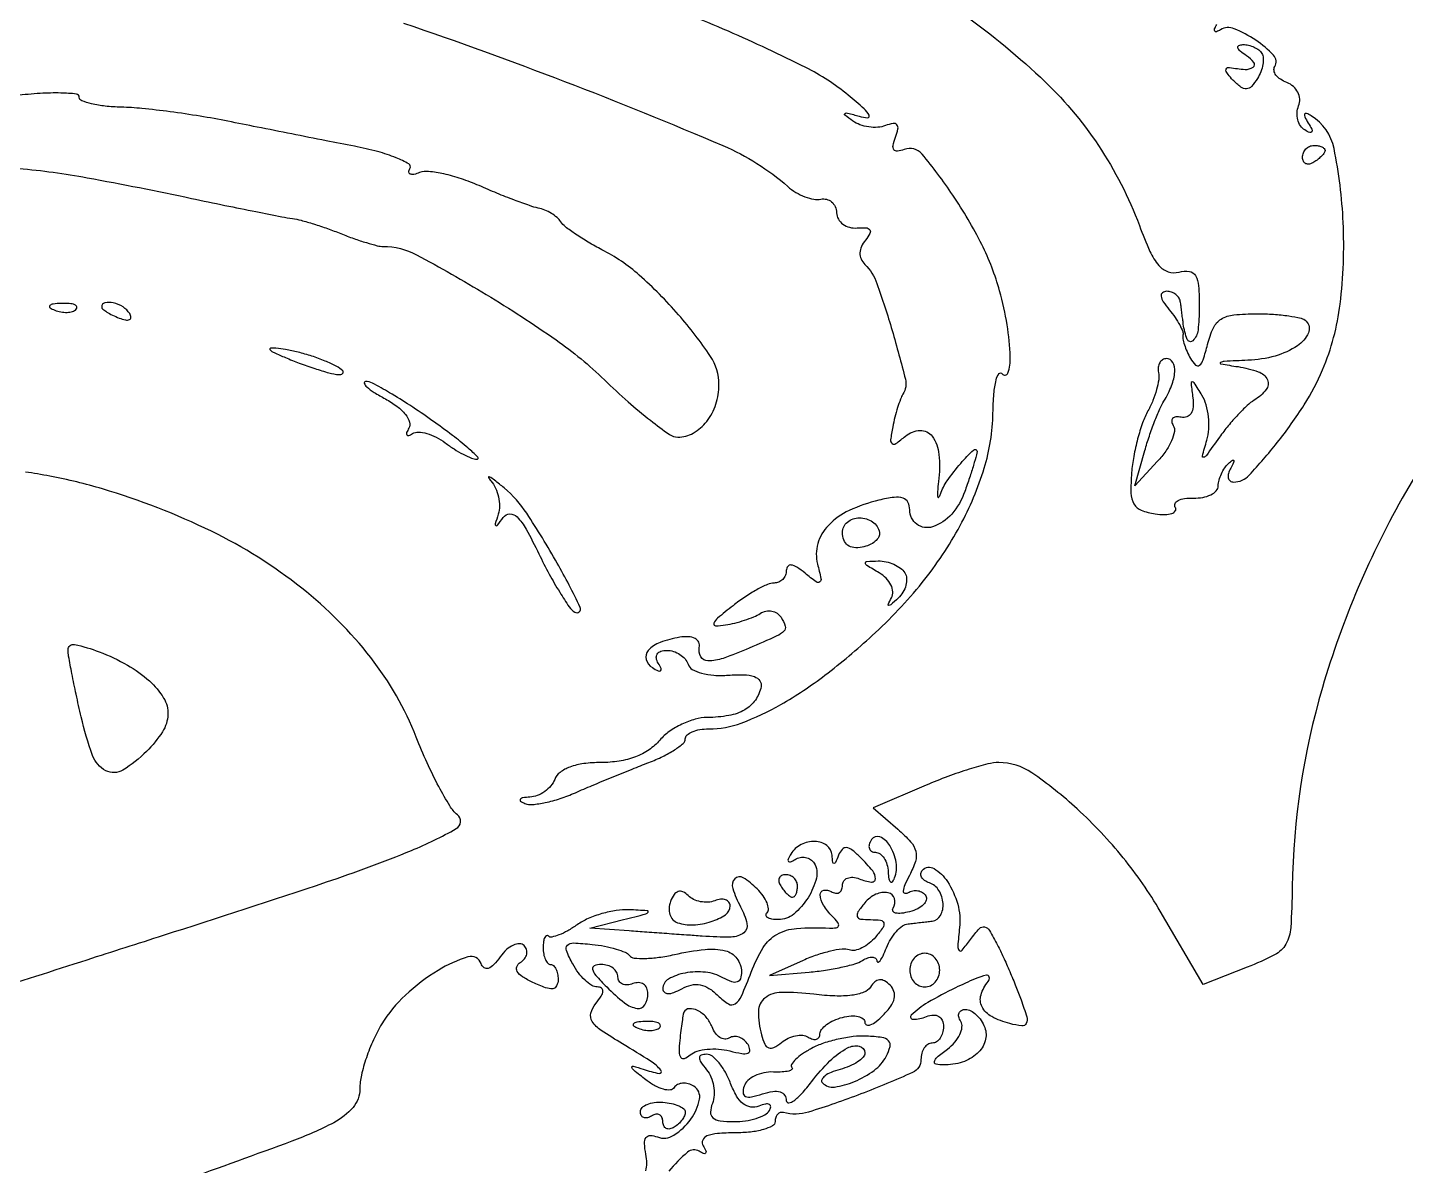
# Model space of a CAD drawing. Extents: x 123 to 893, y 112 to 937.
# Drawn here: x 503.4 to 626.2, y 232.1 to 333.5 of the extents above; entities that cross this region are included whole.
import ezdxf

# ---------------------------------------------------------------- set-up
doc = ezdxf.new("R2010")
doc.units = 0

msp = doc.modelspace()

# ---------------------------------------------------------------- linework, layer by layer
for points in [[(505, 723), (505.013655, 624.25, 0.000571), (505.06234, 586.230152, 0.000921), (505.200423, 553.846875, 0.000132), (505.38367, 525.076146, 0.063888), (505.630286, 523.25, 0.077982), (506.147819, 522.083228, 0.144438), (506.926697, 521.412716, 0.088454), (508.224277, 521.08494, 0.017747), (510.616631, 521, 0.016086), (512.298042, 521.054108, 0.026141), (513.716903, 521.220312, 0.024109), (514.785852, 521.456084, 0.332777), (515.015378, 521.75, 0.004505), (515.022414, 522.362296, 0.000001), (515.095159, 551.728108, 0.000021), (515.174312, 584.257832, 0.000013), (515.265378, 622.749944), (515.5, 722.999887)], [(578.127288, 339.964395, -0.069707), (593.648839, 329.076486, -0.1164), (602.45744, 315.86742, 0.016623), (603.404398, 313.561211, 0.070453), (604.19968, 312.302635, 0.135593), (605.023483, 311.742612, 0.146862), (605.991015, 311.707901, -0.095663), (606.911669, 311.767859, -0.236366), (607.458677, 311.401666, -0.113023), (607.734915, 310.481243, -0.016621), (607.8, 308.523814, -0.029689), (607.682254, 306.542571, -0.166841), (607.228013, 305.600679, -0.543619), (606.731167, 305.704016, -0.058653), (606.375, 307.083333, -0.00094), (606.318129, 307.506324, -0.000516), (606.25, 308.024479, -0.000514), (606.181932, 308.550553, -0.000823), (606.125, 309, 0.105868), (605.991965, 309.381774, 0.087422), (605.707001, 309.70625, 0.083734), (605.315719, 309.924429, 0.085604), (604.877555, 310, 0.1682), (604.512701, 309.873689, 0.269847), (604.394799, 309.575994, 0.109386), (604.590214, 309.069084, 0.026724), (605.127555, 308.346305, -0.021719), (605.641354, 307.669445, -0.027891), (606.049908, 307.003219, -0.027938), (606.320236, 306.426714, -0.162511), (606.340217, 306.096305, 0.117044), (606.330875, 305.77175, 0.026963), (606.471633, 305.238692, 0.026424), (606.705415, 304.626733, 0.023118), (607.011966, 304.014134, 0.069462), (607.453605, 303.431866, 0.385566), (607.813073, 303.414891, 0.144921), (608.145696, 303.90725, 0.015101), (608.530157, 305.264134, -0.047742), (609.052987, 306.735986, -0.145759), (609.749543, 307.520296, -0.11495), (610.869197, 307.899073, -0.024334), (612.941741, 308, -0.016319), (614.416245, 307.951861, -0.020938), (615.765755, 307.806715, -0.019328), (616.861311, 307.598671, -0.140688), (617.324657, 307.342009, -0.31389), (617.51333, 306.287811, -0.13786), (616.546604, 305.152106, -0.08008), (614.552007, 304.233029, -0.057735), (612.127555, 303.850168, 0.001833), (610.024883, 303.755595, 0.131897), (609.697073, 303.650265, 0.684563), (609.722145, 303.528432, 0.004229), (611.25, 303.283746, -0.046672), (613.057631, 302.834444, -0.198651), (613.87084, 302.108014, -0.29231), (613.766233, 301.235111, -0.083897), (612.689645, 300.29969, 0.051169), (612.066042, 299.825432, 0.016337), (611.240676, 299.000534, 0.016113), (610.375578, 298.015748, 0.017312), (609.597059, 297, -0.002075), (608.426458, 295.372288, -0.178926), (608.178836, 295.206826, -0.569683), (608.069869, 295.319179, -0.004889), (608.468398, 296.729821, 0.056896), (608.638721, 297.713503, 0.041383), (608.611003, 298.824622, 0.042037), (608.40439, 299.88927, 0.06874), (608.036086, 300.729821, 0.003869), (607.336566, 301.850611, 0.331731), (607.160321, 301.917851, 0.369103), (607.061519, 301.769476, 0.00422), (607.225103, 300.5, -0.051626), (607.252215, 299.689319, -0.119758), (607.06888, 299.113235, -0.172541), (606.696251, 298.810307, -0.137214), (606.17567, 298.774777, 0.067478), (605.713103, 298.807129, 0.188946), (605.424058, 298.671612, 0.233839), (605.34086, 298.40215, 0.098724), (605.476686, 298.037722, -0.187966), (605.576103, 297.497458, -0.056269), (605.322525, 296.683588, -0.047713), (604.804189, 295.756515, -0.036231), (604.073738, 294.848773), (602.045443, 292.671655), (602.943575, 295.803257, -0.011295), (603.346225, 297.096262, -0.010744), (603.813182, 298.391706, -0.010751), (604.274975, 299.518495, -0.036972), (604.642733, 300.217429, 0.04541), (605.334786, 301.588253, 0.079507), (605.609204, 302.826586, 0.137842), (605.426715, 303.66403, 0.277372), (604.867679, 304, 0.140412), (604.523994, 303.901544, 0.125977), (604.267469, 303.632812, 0.104576), (604.140757, 303.227691, 0.073867), (604.165968, 302.75, -0.087182), (604.182461, 302.122304, -0.030423), (603.994727, 301.234914, -0.029125), (603.664638, 300.263446, -0.03007), (603.226844, 299.34758, 0.042003), (602.749952, 298.28559, 0.019664), (602.306011, 296.844261, 0.019324), (601.956491, 295.287248, 0.025646), (601.767039, 293.848189, 0.024185), (601.7097, 292.014331, 0.125661), (601.974831, 291.045472, 0.173306), (602.622765, 290.488026, 0.05667), (603.860991, 290.166514, 0.032913), (604.729134, 290.10126, 0.079588), (605.363568, 290.196899, 0.178599), (605.660428, 290.428215, 0.28457), (605.660711, 290.739963, -0.247925), (605.637962, 291.07636, -0.170959), (605.905638, 291.359593, -0.088044), (606.484321, 291.538187, -0.039426), (607.282672, 291.574059, 0.051511), (608.119321, 291.631899, 0.072363), (608.829587, 291.864463, 0.093419), (609.309463, 292.227153, 0.182663), (609.482952, 292.666667, -0.064182), (609.555942, 293.174324, -0.04082), (609.7624, 293.735417, -0.040511), (610.060556, 294.262057, -0.058414), (610.410325, 294.666667, -0.025923), (610.744506, 294.942162, -0.476478), (610.860878, 294.912236, -0.226751), (610.857907, 294.728576, -0.015014), (610.601308, 294.25, 0.058864), (610.396235, 293.771106, 0.121848), (610.378247, 293.367188, 0.183357), (610.54387, 293.103413, 0.163286), (610.852089, 293, 0.208628), (612.242608, 293.606606, 0.019387), (614.739384, 296.515453, 0.025519), (617.150701, 299.896511, 0.042108), (618.783521, 303, 0.070166), (620.344659, 308.867033, 0.041169), (620.61875, 316.140211, 0.039112), (619.805904, 322.725737, 0.206938), (617.772536, 325.64058, 0.03896), (617.347703, 325.859433, 0.412914), (617.184218, 325.793115, 0.221914), (617.192738, 325.546216, 0.020585), (617.5, 325, -0.020106), (617.812756, 324.445258, -0.235363), (617.815373, 324.204091, -0.403524), (617.646166, 324.141894, -0.0347), (617.198182, 324.377517, -0.110223), (616.816309, 324.750136, -0.081905), (616.578179, 325.291122, -0.076806), (616.516977, 325.914274, -0.077906), (616.647428, 326.523596, 0.106573), (616.741983, 327.132478, 0.101841), (616.580303, 327.737172, 0.09727), (616.183628, 328.250212, 0.088299), (615.609498, 328.596355, -0.054671), (615.035583, 328.891968, -0.085032), (614.631005, 329.272308, -0.116402), (614.454428, 329.673244, -0.186277), (614.522473, 330.036363, 0.340451), (614.419918, 331.031331, 0.05455), (612.82788, 332.379944, 0.051974), (610.903539, 333.406269, 0.23934), (609.682524, 333.303789, -0.048464), (609.342492, 333.136706, -0.342666), (609.177964, 333.18767, -0.260387), (609.157819, 333.387042, -0.03622), (609.35725, 333.769025, 0.338064)], [(536.905564, 333.906683, -0.009203), (551.238331, 328.707206, -0.009363), (565.356781, 322.98387, -0.079579), (571.124841, 319.34599, 0.045643), (571.844873, 318.820692, 0.042899), (572.662985, 318.422148, 0.04585), (573.453292, 318.198366, 0.100401), (574.079386, 318.20828, -0.113433), (574.591612, 318.203191, -0.119678), (575.038928, 317.973682, -0.112415), (575.350678, 317.550239, -0.091349), (575.478668, 317, 0.118183), (575.640932, 316.439145, 0.104526), (576.045089, 315.983141, 0.09617), (576.631467, 315.703097, 0.084151), (577.309206, 315.644736, -0.032042), (578.110637, 315.65912, -0.232877), (578.438094, 315.478648, -0.288667), (578.453981, 315.143936, -0.044555), (578.058877, 314.570943, 0.065325), (577.693995, 313.991857, 0.102244), (577.561349, 313.420227, 0.112136), (577.670197, 312.880785, 0.090988), (578.006112, 312.393888, -0.111819), (579.073845, 310.700948, -0.013671), (580.430834, 306.50276, -0.010293), (581.605329, 302.169887, -0.20211), (581.396816, 300.833045, 0.048661), (581.173578, 300.378279, 0.013952), (580.918094, 299.635263, 0.013901), (580.675352, 298.776505, 0.014357), (580.48358, 297.914739, 0.014074), (580.293163, 296.750403, 0.276586), (580.430732, 296.430139, 0.322907), (580.754409, 296.429905, 0.017195), (581.616489, 297.096677, -0.164528), (582.924444, 297.598862, -0.250596), (583.99533, 297.080745, -0.13596), (584.600689, 295.46677, -0.052017), (584.563503, 293.047095, 0.009418), (584.471597, 292.135435, 0.058958), (584.488497, 291.66806, 0.665836), (584.587945, 291.643511, 0.078847), (584.736934, 291.929279, -0.072748), (585.339144, 293.119336, -0.024241), (586.542797, 294.66328, -0.026953), (587.68711, 295.856352, -0.656298), (588, 295.720652, -0.071363), (587.959094, 295.43551, -0.003314), (587.677514, 294.497385, -0.005433), (587.322744, 293.386382, -0.003868), (586.902175, 292.149223, -0.096259), (585.73899, 290.151891, -0.133403), (584.021249, 289.011008, -0.246833), (582.637517, 289.23851, -0.235159), (582, 290.519052, 0.116809), (581.839102, 291.198373, 0.20289), (581.404943, 291.568028, 0.110268), (580.604367, 291.636505, 0.02474), (579.25, 291.384743, 0.05065), (576.602439, 290.46463, 0.092697), (574.749388, 289.140171, 0.121548), (573.808652, 287.510275, 0.134214), (573.781892, 285.693183, -0.010027), (574.088183, 284.397054, -0.294458), (573.973892, 284.094079, -0.33088), (573.667686, 284.094612, -0.011521), (572.673415, 284.872445, 0.02658), (571.941146, 285.410579, 0.108501), (571.428399, 285.606191, 0.267792), (571.127707, 285.487828, 0.169723), (571, 285.122445, -0.096288), (570.916725, 284.694031, -0.097256), (570.679145, 284.329718, -0.098565), (570.324538, 284.085801, -0.101858), (569.907729, 284, 0.104976), (569.327537, 283.876831, 0.021445), (568.382799, 283.407286, 0.021713), (567.312492, 282.754668, 0.018887), (566.250305, 281.98225, 0.007077), (564.872919, 280.866884, 0.128434), (564.546589, 280.410269, 0.527601), (564.69962, 280.189407, 0.037067), (565.592576, 280.26118, 0.023999), (566.409347, 280.428698, 0.018206), (567.286584, 280.687316, 0.018522), (568.093512, 280.991171, 0.040274), (568.680902, 281.295242, -0.09035), (569.182606, 281.494451, -0.095882), (569.711501, 281.497933, -0.100204), (570.185179, 281.306354, -0.108711), (570.531037, 280.949781, -0.058933), (570.898675, 280.160376, -0.287014), (570.786195, 279.7025, -0.08783), (570.167829, 279.283347, -0.003616), (567.702947, 278.202481, -0.016382), (565.364806, 277.28682, -0.088019), (564.021408, 277.063244, -0.261805), (563.390688, 277.426708, -0.185404), (563.25, 278.25, 0.155521), (563.196972, 278.725007, 0.168736), (562.879351, 279.06318, 0.112066), (562.295765, 279.217929, 0.050359), (561.5, 279.166426, 0.046342), (559.755123, 278.706202, 0.122717), (558.693715, 277.988259, 0.257726), (558.510281, 277.195532, 0.187176), (559.067376, 276.458359, 0.022802), (559.587385, 276.168866, 0.280785), (559.804057, 276.187347, 0.358161), (559.851325, 276.372168, 0.029034), (559.595492, 276.845492, -0.094832), (559.420751, 277.303503, -0.192024), (559.497686, 277.675292, -0.172939), (559.820679, 277.918204, -0.075728), (560.35765, 278, -0.076747), (560.952299, 277.908184, -0.067711), (561.519899, 277.639858, -0.070353), (561.975311, 277.242607, -0.098133), (562.242005, 276.773984, 0.184351), (562.623577, 276.308217, 0.063158), (563.443113, 275.967809, 0.051013), (564.552725, 275.782363, 0.034941), (565.830772, 275.790282, -0.025196), (567.229665, 275.826199, -0.078176), (568.155538, 275.657004, -0.153489), (568.641304, 275.294285, -0.208927), (568.755433, 274.766298, -0.103288), (568.241442, 273.566984, -0.109971), (567.299439, 272.705126, -0.086614), (565.88517, 272.190257, -0.042597), (563.972241, 272.015313, 0.066274), (562.878978, 271.863017, 0.043255), (561.683978, 271.416998, 0.042998), (560.573218, 270.766746, 0.061861), (559.732028, 270, -0.067865), (558.767415, 269.141645, -0.057037), (557.551339, 268.512092, -0.051764), (556.110335, 268.12827, -0.03924), (554.478403, 268, 0.031867), (552.952075, 267.902621, 0.055554), (551.721196, 267.603466, 0.072316), (550.839027, 267.128622, 0.142507), (550.361626, 266.5, -0.083933), (550.019092, 265.920555, -0.062812), (549.472472, 265.417434, -0.062445), (548.814148, 265.063077, -0.080436), (548.143011, 264.921053, 0.023013), (547.530655, 264.863301, 0.195958), (547.296905, 264.727264, 0.432989), (547.324758, 264.555234, 0.051862), (547.704923, 264.352745, 0.121658), (548.379533, 264.255161, 0.028026), (549.523829, 264.433384, 0.027347), (550.855049, 264.794974, 0.023733), (552.204923, 265.314447, -0.003887), (553.702027, 265.959882, -0.002342), (555.486759, 266.703089, -0.002345), (557.267599, 267.42516, -0.004103), (558.75, 268.004075, 0.02208), (559.994831, 268.542543, 0.031257), (561.045313, 269.136924, 0.032003), (561.808541, 269.706826, 0.219797), (562, 270.12132, -0.219232), (562.154875, 270.457565, -0.07792), (562.616543, 270.741888, -0.059245), (563.295212, 270.935663, -0.039964), (564.098871, 271, 0.089862), (566.992442, 271.524276, 0.04016), (570.508357, 273.174176, 0.033735), (574.446148, 275.790722, 0.021638), (578.655021, 279.315676, 0.037638), (583.110123, 284.049363, 0.045739), (586.489684, 289.11397, 0.050236), (588.636019, 294.238583, 0.069611), (589.415093, 299.152141, -0.015176), (589.498284, 300.862572, -0.037787), (589.690873, 302.099275, -0.101838), (589.950922, 302.661838, -0.52633), (590.234687, 302.652141, 0.632173), (590.74763, 302.716254, 0.087677), (590.956397, 304.155349, 0.033472), (590.676468, 307.009559, 0.02658), (590.006916, 310.03452, 0.048629), (588.412458, 314.16794, 0.031862), (585.833725, 318.578791, 0.025515), (583.091654, 322.232871, 0.320994), (581.514071, 322.643773, -0.056896), (580.904206, 322.486269, -0.276473), (580.588754, 322.619788, -0.214882), (580.508179, 323.002324, -0.037688), (580.724536, 323.724536, 0.037337), (580.9475, 324.466908, 0.235489), (580.854323, 324.838917, 0.267619), (580.515754, 324.958621, 0.045849), (579.832925, 324.766129, -0.076302), (579.149551, 324.617542, -0.051223), (578.349469, 324.650017, -0.050623), (577.560496, 324.84651, -0.068288), (576.909316, 325.186852, -0.011085), (576.225144, 325.696398, -0.506113), (576.229458, 325.847396, -0.220783), (576.466826, 325.888284, -0.006081), (577.5, 325.595468, 0.063158), (578.236818, 325.474908, 0.57577), (578.375068, 325.694439, 0.091231), (577.924528, 326.269266, 0.008012), (576.513603, 327.477197, 0.056918), (572.729212, 329.947444, 0.013231), (565.842143, 333.174015, 0.014362), (558.467106, 336.144929, 0.029331)], [(502.632221, 320.948351, -0.023778), (508.711378, 320.126115, -0.006887), (518, 318.284202, 0.001358), (520.981787, 317.65858, 0.001726), (523.7375, 317.098118, 0.001349), (526.05107, 316.642383, 0.014287), (527, 316.486106, -0.031873), (527.764339, 316.33246, -0.009995), (528.886311, 316.007292, -0.009942), (530.127293, 315.59334, -0.010843), (531.3151, 315.141451, 0.010775), (532.463253, 314.704468, 0.012122), (533.585224, 314.335301, 0.011437), (534.551439, 314.067103, 0.062051), (535.090064, 314, -0.123395), (538.037955, 313.261241, -0.01299), (544.261115, 309.722214, -0.017176), (550.485011, 305.667574, -0.039487), (554.791127, 302.108625, 0.011165), (556.903136, 300.15175, 0.015471), (558.887334, 298.500659, 0.011952), (560.588668, 297.236109, 0.155044), (561.331791, 297, 0.130571), (562.710893, 297.366388, 0.097415), (563.905914, 298.40097, 0.087191), (564.719051, 299.928847, 0.078947), (565, 301.697119, 0.149069), (564.236249, 304.201929, 0.030775), (561.399901, 307.906388, 0.033158), (557.891434, 311.443946, 0.062569), (554.575151, 313.70427, -0.014529), (553.353852, 314.375184, -0.016566), (552.227044, 315.088761, -0.015887), (551.315942, 315.752259, -0.08396), (550.899894, 316.206017, 0.073651), (550.569037, 316.582047, 0.03921), (550.06485, 316.944891, 0.037986), (549.479868, 317.241663, 0.047924), (548.899894, 317.419657, -0.033416), (548.125422, 317.633005, -0.00665), (546.775366, 318.124156, -0.00701), (545.216309, 318.740069, -0.006477), (543.633267, 319.415367, 0.023445), (542.047645, 320.029065, 0.026836), (540.480795, 320.460584, 0.027447), (539.131205, 320.678663, 0.118483), (538.331329, 320.573649, -0.040143), (537.815141, 320.421765, -0.151742), (537.483805, 320.453426, -0.31634), (537.367911, 320.63763, -0.126265), (537.461534, 320.93776, 0.422947), (537.356049, 321.356656, 0.035445), (536.241272, 321.899271, 0.030561), (534.588003, 322.449032, 0.016899), (532.513471, 322.926306, -0.000508), (529.987374, 323.420901, -0.000288), (526.93052, 324.024468, -0.000288), (523.851243, 324.636146, -0.000474), (521.25, 325.156989, 0.009423), (518.773913, 325.606839, 0.007509), (516.087727, 326.001434, 0.007601), (513.587939, 326.291797, 0.01891), (511.750774, 326.406989, -0.020049), (510.313732, 326.500378, -0.032128), (509.102656, 326.707298, -0.034029), (508.217614, 326.982517, -0.309421), (508.000774, 327.298708, 0.385325), (507.74273, 327.583278, 0.018379), (506.347578, 327.669757, 0.022194), (504.531264, 327.634827, 0.013168), (502.373961, 327.440264, -0.011634)], [(637.275516, 307.099014, 0.059049), (626.161786, 292.067609, 0.058427), (618.768043, 274.675827, 0.067746), (616.082231, 256.90169, -0.01185), (615.943562, 253.291043, -0.112937), (615.509414, 251.820134, -0.147486), (614.51293, 250.861562, -0.024719), (612.068924, 249.759209), (608.137849, 248.215039), (604.318924, 254.750446, 0.038846), (601.014826, 259.513491, 0.035552), (596.921703, 263.86152, 0.035805), (592.869389, 267.09138, 0.151482), (589.939103, 268, 0.062592), (588.965617, 267.877655, 0.012973), (587.302352, 267.406592, 0.013441), (585.3874, 266.753211, 0.012317), (583.453084, 265.979889), (578.740356, 263.959779), (580.942715, 262.049683, -0.030281), (582.079292, 260.936514, -0.122902), (582.532263, 260.088674, -0.1408), (582.502098, 259.192745, -0.044524), (581.972768, 257.949117, 0.019356), (581.559812, 257.100073, 0.080942), (581.418354, 256.551692, 0.353342), (581.546392, 256.35979, 0.21751), (581.831133, 256.395635, -0.086297), (582.26699, 256.570433, -0.094007), (582.722913, 256.580363, -0.100271), (583.127725, 256.425415, -0.113429), (583.419654, 256.130002, -0.213498), (583.471105, 255.745128, -0.125869), (583.229035, 255.339649, -0.083632), (582.709006, 254.97208, -0.048196), (581.987373, 254.706949, -0.031313), (581.257051, 254.56409, -0.085899), (580.733914, 254.585452, -0.221937), (580.505822, 254.758483, -0.265645), (580.514932, 255.02416, 0.207512), (580.640468, 255.887721, 0.288589), (580.080752, 256.402941, 0.157234), (578.984288, 256.259819, 0.109525), (577.990862, 255.48899, 0.02274), (577.382739, 254.684464, 0.237113), (577.328188, 254.286283, 0.286973), (577.613007, 254.054829, 0.030878), (578.5, 254, -0.030038), (579.404517, 253.945612, -0.298432), (579.681383, 253.71234, -0.229961), (579.615596, 253.30841, -0.019805), (578.962231, 252.454491, -0.050607), (578.390739, 251.89258, -0.056049), (577.736229, 251.478729, -0.063656), (577.100728, 251.264801, -0.136981), (576.589786, 251.303036, 0.11752), (575.980026, 251.37223, 0.02612), (574.938875, 251.190077, 0.025754), (573.728463, 250.846045, 0.022358), (572.5, 250.365141), (569.5, 249.033191), (573.036697, 249.32575, 0.016383), (574.479675, 249.49286, 0.016995), (575.890897, 249.752642, 0.016948), (577.09312, 250.059524, 0.067542), (577.786697, 250.368171, -0.050229), (578.256821, 250.597126, -0.100052), (578.664239, 250.660113, -0.162557), (578.94232, 250.552784, -0.201017), (579.070285, 250.309017, 0.42922), (579.179088, 250.22224, 0.206065), (579.349195, 250.325149, 0.046717), (579.615456, 250.782801, 0.015374), (579.921066, 251.5, -0.043985), (580.304731, 252.274407, -0.047379), (580.809875, 252.949219, -0.052619), (581.354265, 253.434819, -0.12944), (581.850781, 253.625, 0.001131), (582.363547, 253.681947, 0.000734), (582.956167, 253.75, 0.000738), (583.534626, 253.818152, 0.001401), (584, 253.875, 0.241512), (584.739919, 254.379365, 0.143942), (584.970097, 255.445558, 0.121839), (584.592392, 256.601641, 0.168958), (583.75, 257.279762, -0.065531), (583.318331, 257.501157, -0.116828), (583.05253, 257.796131, -0.158807), (582.992657, 258.114595, -0.155113), (583.130952, 258.410714, -0.356538), (584.160412, 258.556969, -0.11344), (585.355833, 257.398352, -0.076325), (586.268386, 255.369959, -0.094517), (586.437584, 253.309548, 0.005927), (586.277955, 251.628684, 0.206783), (586.401611, 251.261681, 0.45786), (586.661428, 251.267074, 0.01385), (587.41193, 252.226925, -0.023813), (588.207746, 253.203984, -0.267135), (588.665697, 253.354514, -0.21136), (589.098712, 253.044669, -0.015353), (589.822734, 251.726925, -0.010745), (590.326506, 250.684623, -0.005774), (590.905159, 249.378995, -0.005746), (591.46476, 248.033497, -0.008969), (591.912357, 246.861142, -0.013475), (592.420734, 245.326178, -0.184553), (592.379139, 244.750434, -0.322442), (591.987867, 244.531653, -0.035462), (590.917409, 244.731849, -0.057919), (589.301953, 245.36119, -0.15379), (588.442019, 246.233225, -0.194689), (588.347686, 247.294475, -0.09953), (588.992587, 248.491068, 0.2363), (589.081721, 248.874098, 0.401611), (588.826579, 249.038197, 0.054624), (587.834627, 248.729861, 0.009892), (586.078677, 247.923924, 0.019352), (583.599938, 246.605697, 0.063771), (582.134265, 245.480246, 0.679129), (582.288428, 245.12022, 0.085071), (583.5, 245.361626, -0.075244), (584.114961, 245.496694, -0.151899), (584.592642, 245.382077, -0.166113), (584.893789, 245.027855, -0.094119), (585, 244.468615, -0.066306), (584.925222, 243.907207, -0.083434), (584.70625, 243.431406, -0.099317), (584.381345, 243.113181, -0.145266), (584, 243, 0.145589), (583.618654, 242.886556, 0.099272), (583.29375, 242.567581, 0.083323), (583.074769, 242.090668, 0.066143), (583, 241.527935, -0.295928), (582.256207, 240.381276, -0.012966), (577.646435, 238.464823, -0.017309), (572.990346, 236.852009, -0.139564), (570.75, 236.803827, 0.136391), (570.464582, 236.799466, 0.134207), (570.220312, 236.648624, 0.112006), (570.056386, 236.367359, 0.076299), (570, 236, -0.280045), (569.76549, 235.614137, -0.051215), (568.954539, 235.29375, -0.04194), (567.804739, 235.07252, -0.02657), (566.440983, 235, 0.01914), (564.858857, 234.939415, 0.077376), (563.921788, 234.719024, 0.205726), (563.550601, 234.343482, 0.236082), (563.595492, 233.845492, -0.029685), (563.833953, 233.402931, -0.275731), (563.812477, 233.195618, -0.346223), (563.634668, 233.14777, -0.037475), (563.230975, 233.35725, 0.327101), (562.20598, 233.276429, 0.040081), (560.526795, 231.578096, 0.040673)], [(489.873215, 244.37687, -0.000094), (499.590625, 247.503266, -0.000095), (508.69894, 250.429913, -0.000223), (515.5, 252.610442, 0.002921), (530.034219, 257.356994, 0.016937), (537.598845, 260.164426, 0.032052), (541.591057, 262.109267, 0.526326), (541.696505, 263.355386, -0.085054), (541.021846, 264.132642, -0.014231), (540.042767, 265.855833, -0.015233), (539.000697, 267.97096, -0.012987), (538.029211, 270.260215, 0.07207), (533.971246, 277.359882, 0.059619), (527.824783, 283.545278, 0.054001), (519.772416, 288.611238, 0.041294), (510.068499, 292.387565, 0.012867), (507.774425, 293.004837, 0.011629), (505.373139, 293.526347, 0.011738), (503.200596, 293.892859, 0.035929)], [(558.48995, 231.614447, 0.06892), (558.567977, 232.290491, 0.041909), (558.482333, 233.091735, -0.033293), (558.363036, 234.051286, -0.162941), (558.504739, 234.571556, -0.259968), (558.878284, 234.762794, -0.082913), (559.512385, 234.633621, 0.238322), (560.982952, 234.783409, 0.094676), (562.498314, 236.218536, 0.107588), (563.266357, 237.988335, 0.312713), (562.760984, 239.14772, 0.069629), (562.259281, 239.368489, 0.085612), (561.751206, 239.421878, 0.100059), (561.316342, 239.303599, 0.138934), (561.020059, 239.032456, -0.241296), (560.667063, 238.819089, -0.08414), (560.058181, 238.878794, -0.060633), (559.296145, 239.189136, -0.038209), (558.493666, 239.719775, -0.004545), (557.409786, 240.577981, -0.161362), (557.238053, 240.844718, -0.581234), (557.348862, 240.952132, -0.012185), (558.25, 240.665917, 0.038224), (559.667518, 240.295656, 0.69738), (559.83177, 240.574739, 0.080098), (558.912011, 241.389541, 0.008016), (556.399015, 242.927081, -0.015409), (554.504856, 244.124837, -0.098388), (553.709555, 244.928811, -0.212156), (553.585187, 245.672411, -0.110529), (554.02146, 246.525857, 0.027556), (554.507381, 247.181744, 0.123223), (554.664501, 247.629732, 0.284686), (554.533032, 247.893368, 0.139268), (554.157628, 248, -0.140986), (553.66358, 248.142133, -0.048312), (553.067888, 248.601405, -0.04342), (552.47421, 249.263911, -0.038138), (551.974666, 250.047336, -0.025031), (551.40957, 251.243496, -0.300194), (551.50229, 251.720527, -0.214358), (552.027055, 251.926015, -0.014077), (553.689483, 251.797336, -0.020722), (554.804008, 251.632493, -0.025249), (555.828705, 251.383076, -0.025081), (556.651876, 251.092445, -0.134381), (557.025258, 250.804623, 0.210449), (557.42968, 250.578921, 0.028922), (558.416927, 250.54301, 0.029128), (559.656065, 250.641989, 0.020807), (561.025258, 250.890512, -0.027344), (563.756524, 251.349488, -0.09062), (565.567542, 251.224457, -0.168006), (566.599801, 250.544343, -0.165311), (567, 249.366977, -0.072245), (566.908017, 248.733697, -0.244854), (566.626717, 248.442865, -0.17338), (566.140814, 248.453338, -0.036343), (565.357967, 248.819548, 0.10147), (563.805974, 249.3132, 0.072043), (561.975545, 249.243374, 0.084667), (560.505381, 248.705227, 0.268959), (560, 247.833679, 0.208469), (560.132517, 247.529657, 0.19054), (560.452292, 247.404844, 0.09392), (560.979759, 247.507231, 0.032808), (561.680605, 247.841134, -0.06962), (562.536685, 248.174348, -0.105593), (563.332502, 248.191673, -0.097352), (564.111619, 247.878014, -0.052191), (564.92019, 247.222667, 0.055865), (565.844885, 246.48436, 0.304429), (566.453053, 246.501916, 0.136615), (567.002242, 247.181944, 0.011034), (567.875282, 249.331843, -0.046156), (568.945594, 251.514474, -0.128478), (570.164911, 252.689904, -0.110607), (571.920987, 253.216234, -0.029551), (574.856667, 253.250868, 0.041691), (575.456145, 253.272485, 0.313737), (575.656857, 253.45117, 0.232213), (575.588226, 253.756691, 0.027029), (575.106667, 254.293333, -0.058758), (574.316575, 255.294678, -0.126248), (574.028521, 256.227638, -0.372162), (574.336229, 256.620648, -0.189095), (575, 256.5, 0.093667), (575.381563, 256.353415, 0.171987), (575.70625, 256.406028, 0.173661), (575.923227, 256.65063, 0.095723), (576, 257.047972, -0.148627), (576.120613, 257.444764, -0.152575), (576.440625, 257.70238, -0.116977), (576.926317, 257.771857, -0.069008), (577.5, 257.638374, 0.053855), (578.588934, 257.350092, 0.446648), (578.938763, 257.638191, 0.186621), (578.701738, 258.336422, 0.022289), (577.580357, 259.5625, 0.027494), (576.847834, 260.218607, 0.14673), (576.355558, 260.417554, 0.243144), (575.978072, 260.264876, 0.081545), (575.659305, 259.741071, -0.009653), (575.383852, 259.095453, -0.299395), (575.243771, 259.006371, -0.377751), (575.135116, 259.105134, -0.011905), (575.078947, 259.75, 0.221069), (574.614798, 260.603238, 0.154067), (573.562285, 260.965765, 0.124915), (572.314519, 260.683384, 0.137385), (571.404508, 259.845492, 0.029587), (571.165026, 259.401245, 0.279645), (571.187815, 259.195104, 0.343373), (571.367361, 259.148527, 0.036486), (571.776393, 259.361803, -0.090564), (572.237545, 259.542228, -0.095544), (572.723721, 259.5431, -0.099662), (573.159197, 259.365425, -0.108212), (573.477146, 259.036979, -0.202987), (573.682541, 257.705401, -0.079041), (572.933166, 255.95855, -0.07738), (571.655933, 254.49478, -0.176524), (570.29815, 254, -0.036301), (569.71302, 254.042538, -0.101257), (569.32776, 254.181845, -0.238023), (569.201039, 254.38639, -0.221705), (569.285714, 254.619048, 0.221509), (569.41227, 254.966374, 0.07701), (569.282292, 255.496875, 0.05856), (568.933827, 256.118418, 0.039379), (568.404762, 256.738095, 0.055302), (567.152466, 257.740273, 0.360826), (566.410547, 257.644668, 0.272935), (566.221242, 256.786748, 0.043949), (566.921684, 255.146335, -0.062749), (567.494439, 253.65222, -0.297925), (567.205006, 252.829751, -0.162378), (566.091691, 252.446705, -0.020238), (563.5, 252.527189, 0.000087), (562.100404, 252.627208, 0.000045), (560.353125, 252.751606, 0.000045), (558.558456, 252.879052, 0.000069), (557, 252.989367), (553.5, 253.23663), (556.5, 254, 0.001678), (558.482575, 254.511569, 0.208691), (558.680811, 254.667771, 0.547448), (558.609778, 254.79482, 0.003114), (556.972506, 254.881685, 0.050671), (555.852215, 254.820593, 0.03199), (554.57319, 254.534991, 0.031961), (553.338797, 254.087827, 0.049932), (552.353868, 253.535305, -0.02384), (551.518948, 253.007958, -0.035695), (550.740493, 252.637369, -0.039223), (550.106531, 252.445045, -0.255751), (549.798028, 252.535305, 0.300675), (549.623718, 252.570866, 0.193874), (549.469837, 252.422871, 0.07626), (549.365369, 252.044912, 0.029369), (549.333333, 251.5, 0.042509), (549.382245, 250.925738, 0.062152), (549.529167, 250.440625, 0.081611), (549.745092, 250.111831, 0.209708), (550, 250, -0.190373), (550.254578, 249.899426, -0.088438), (550.470833, 249.610117, -0.068256), (550.617529, 249.180687, -0.048256), (550.666667, 248.672739, -0.110372), (550.538032, 248.097106, -0.259482), (550.192143, 247.848435, -0.119455), (549.551817, 247.927093, -0.020234), (548.409403, 248.410736, -0.030759), (547.490219, 248.915798, -0.112103), (547.023286, 249.384423, -0.23729), (546.983313, 249.80682, -0.16282), (547.29711, 250.183624, 0.084145), (547.673466, 250.514693, 0.115169), (547.869922, 250.91921, 0.129676), (547.855381, 251.332906, 0.123713), (547.639279, 251.694055, 0.203631), (547.23053, 251.859037, 0.105912), (546.685362, 251.731863, 0.07619), (546.082437, 251.326159, 0.048798), (545.51924, 250.695425, -0.030905), (544.92189, 249.976303, -0.11814), (544.438198, 249.658949, -0.251989), (544.070703, 249.713828, -0.152954), (543.806942, 250.079174, 0.40819), (542.636582, 250.679507, 0.06133), (539.980885, 249.481902, 0.050791), (537.054886, 247.268373, 0.068633), (534.959516, 244.701451, 0.030692), (534.211917, 243.286873, 0.024597), (533.57979, 241.683952, 0.025231), (533.142102, 240.138595, 0.056083), (533.003738, 238.924769, -0.17781), (532.392808, 237.268591, -0.096829), (530.675068, 235.90097, -0.031496), (526.952427, 234.25469, -0.002761), (517.25, 230.736259, 0.001301)]]:
    msp.add_lwpolyline(points, format="xyb")
for points in [[(613.375, 331.202254, -0.128913), (613.500324, 330.793007, -0.054315), (613.46107, 330.214702, -0.048831), (613.280527, 329.572073, -0.045558), (612.975658, 328.960613, -0.043139), (612.453458, 328.25895, -0.198794), (612.007194, 328.042111, -0.180559), (611.509841, 328.194566, -0.034744), (610.791641, 328.829788, -0.029052), (610.358961, 329.324026, -0.102092), (610.173169, 329.701375, -0.316021), (610.247565, 329.900144, -0.199613), (610.5, 329.953008, 0.030881), (611.881802, 329.778149, 0.169988), (612.594137, 329.977306, 0.43266), (612.656479, 330.405023, 0.081459), (612, 331, -0.027275), (611.445888, 331.402546, -0.147021), (611.239151, 331.707316, -0.37991), (611.327599, 331.904291, -0.102799), (611.690983, 331.984687, -0.060487), (612.183122, 331.931344, -0.051584), (612.676943, 331.761164, -0.054016), (613.098929, 331.506562, -0.091862)], [(619, 322.559017, -0.151918), (618.934461, 322.34829, -0.038439), (618.70625, 322.066025, -0.035638), (618.382774, 321.768994, -0.029505), (618, 321.5, -0.082592), (617.6179, 321.343488, -0.161196), (617.29375, 321.3746, -0.182303), (617.078288, 321.586039, -0.108972), (617, 321.940983, -0.093332), (617.076123, 322.345238, -0.09642), (617.29375, 322.688914, -0.099167), (617.618444, 322.918938, -0.105053), (618, 323, -0.042167), (618.382849, 322.967655, -0.061769), (618.70625, 322.870461, -0.081139), (618.92554, 322.727648, -0.210953)], [(505.8125, 308.316886, 0.051402), (506.359369, 308.160852, 0.05415), (506.916927, 308.123424, 0.060344), (507.402231, 308.202593, 0.126455), (507.729167, 308.395833, 0.296942), (507.77538, 308.614691, 0.208169), (507.592839, 308.799335, 0.077125), (507.112848, 308.910055, 0.028489), (506.416667, 308.921053, 0.018894), (505.670344, 308.862007, 0.168741), (505.37858, 308.720685, 0.470617), (505.395823, 308.538436, 0.054073)], [(510, 308.606989, 0.2252), (510.088769, 308.419896, 0.029412), (510.455882, 308.154486, 0.029555), (510.957462, 307.875192, 0.020646), (511.551938, 307.618443, 0.036408), (512.131719, 307.443138, 0.155351), (512.487528, 307.474315, 0.32948), (512.606889, 307.674071, 0.1144), (512.492921, 308.011454, 0.115814), (511.901891, 308.603931, 0.080554), (511.026239, 308.969265, 0.115534), (510.291154, 308.972535, 0.349578)], [(525, 304.789133, 0.087445), (525.362441, 304.539515, 0.007897), (526.374545, 304.096162, 0.010063), (527.608974, 303.60747, 0.007699), (528.977174, 303.121283, 0.014831), (530.252612, 302.731804, 0.044843), (531.145883, 302.57194, 0.199059), (531.468472, 302.673682, 0.443109), (531.477174, 302.902064, 0.073607), (530.904294, 303.317754, 0.020924), (529.905795, 303.786514, 0.020593), (528.72017, 304.227247, 0.020472), (527.5, 304.569914, 0.011044), (526.381505, 304.809199, 0.025307), (525.528125, 304.927778, 0.0511), (525.045125, 304.920703, 0.629488)], [(535.279671, 300.412479, -0.037181), (536.321385, 299.742937, -0.062473), (537.066614, 299.019793, -0.087802), (537.43748, 298.341729, -0.223335), (537.375162, 297.798008, 0.03531), (537.168382, 297.403698, 0.255437), (537.186514, 297.197687, 0.348217), (537.352399, 297.144062, 0.049055), (537.69817, 297.313459, -0.150004), (538.219879, 297.449893, -0.05785), (538.966833, 297.331209, -0.050515), (539.802274, 297.003236, -0.043251), (540.602678, 296.49977, 0.020287), (541.397017, 295.947707, 0.021834), (542.214681, 295.476138, 0.022014), (542.947367, 295.135267, 0.089512), (543.426022, 295.031803, 0.678173), (543.507625, 295.217885, 0.01938), (542.633946, 296.037467, 0.016225), (541.254471, 297.158157, 0.00794), (539.42922, 298.5, 0.009429), (537.470455, 299.837749, 0.012968), (535.657786, 300.960114, 0.00965), (534.119417, 301.818932, 0.133219), (533.503197, 301.959962, 0.509913), (533.396402, 301.799704, 0.125376), (533.611218, 301.488874, 0.039837), (534.278092, 300.995476, 0.015109)], [(544.671855, 293.101611, -0.071794), (545.081942, 292.466375, -0.053269), (545.347848, 291.673211, -0.053731), (545.438438, 290.85053, -0.077487), (545.327523, 290.128145, 0.005811), (545.066088, 289.268996, 0.332188), (545.120812, 289.122573, 0.392339), (545.260868, 289.147493, 0.006477), (545.771758, 289.842346, -0.234263), (546.359767, 290.155628, -0.209121), (547.006216, 289.895178, -0.068572), (547.810937, 288.81112, -0.012701), (548.952613, 286.597889, 0.011192), (549.87468, 284.797076, 0.014223), (550.809123, 283.180261, 0.012218), (551.654602, 281.881106, 0.10434), (552.154594, 281.404456, 0.746434), (552.633695, 281.832226, 0.019179), (550.59036, 285.768237, 0.016014), (547.867304, 290.217458, 0.07331), (545.858086, 292.473466, 0.007145), (545.004802, 293.167084, 0.045347), (544.53692, 293.472039, 0.726216), (544.469482, 293.406749, 0.065584)], [(579.302821, 288.513695, -0.173043), (579.243946, 288.111572, -0.094518), (578.928016, 287.718118, -0.074555), (578.404868, 287.392357, -0.054517), (577.75, 287.190371, -0.075042), (577.019642, 287.160813, -0.134068), (576.464524, 287.379901, -0.143006), (576.120561, 287.837793, -0.090288), (576, 288.5, -0.226436), (576.442529, 289.42706, -0.170609), (577.521089, 289.811149, -0.153586), (578.688017, 289.449352, -0.194407)], [(581.553851, 284.912868, -0.122017), (581.715404, 284.409812, -0.081025), (581.65837, 283.803488, -0.073242), (581.397238, 283.188786, -0.069452), (580.966163, 282.662868, -0.00558), (580.311157, 282.071553, -0.194013), (580.119508, 282.003777, -0.543956), (580.062194, 282.101359, -0.011638), (580.374328, 282.68854, 0.147508), (580.492849, 283.221144, 0.097144), (580.325676, 283.830817, 0.081262), (579.898234, 284.42518, 0.064577), (579.271032, 284.908131, -0.005715), (578.186427, 285.556273, -0.240866), (578.049689, 285.780303, -0.418927), (578.181016, 285.930594, -0.010306), (579.190983, 285.969591, -0.058459), (579.887645, 285.900533, -0.051283), (580.582606, 285.671722, -0.054111), (581.172873, 285.326938, -0.0954)], [(514.24817, 275.275409, -0.070291), (515.516786, 273.753511, -0.149615), (515.903206, 272.286176, -0.134769), (515.414902, 270.748302, -0.052554), (514, 269, -0.058336), (511.883869, 267.327413, -0.26548), (510.373609, 267.277056, -0.186522), (509.186487, 268.640627, -0.030177), (508.171748, 272.07629, -0.003583), (507.722971, 274.086103, -0.00472), (507.344201, 275.925489, -0.003459), (507.052443, 277.469789, -0.044982), (507, 278.051539, -0.478545), (507.585079, 278.522856, -0.037824), (509.780425, 277.867347, -0.036943), (512.288999, 276.687498, -0.055578)], [(578.579366, 261.128416, 0.070906), (578.390664, 260.696615, 0.146165), (578.397913, 260.331472, 0.189469), (578.594528, 260.090622, 0.128621), (578.940983, 260, -0.158671), (579.351184, 259.866464, -0.091453), (579.712105, 259.485937, -0.074869), (579.970006, 258.919269, -0.058206), (580.078947, 258.25, 0.024609), (580.137866, 257.626982, 0.169535), (580.277524, 257.358313, 0.442278), (580.45345, 257.371936, 0.068931), (580.649722, 257.712324, 0.142714), (580.790956, 259.093689, 0.09106), (580.213246, 260.613531, 0.157154), (579.34049, 261.370048, 0.370602)], [(570.5, 257, 0.029505), (570.768994, 256.617226, 0.035638), (571.066025, 256.29375, 0.038439), (571.34829, 256.065539, 0.151918), (571.559017, 256, 0.210953), (571.727648, 256.07446, 0.081139), (571.870461, 256.29375, 0.061769), (571.967655, 256.617151, 0.042167), (572, 257, 0.105053), (571.918938, 257.381556, 0.099167), (571.688914, 257.70625, 0.09642), (571.345238, 257.923877, 0.093332), (570.940983, 258, 0.108972), (570.586039, 257.921712, 0.182303), (570.3746, 257.70625, 0.161196), (570.343488, 257.3821, 0.082592)], [(560.68896, 255.631825, 0.077187), (560.558673, 255.027496, 0.093188), (560.632417, 254.452563, 0.105541), (560.895639, 253.996769, 0.128725), (561.306177, 253.727364, 0.094429), (562.714135, 253.534124, 0.064259), (564.309076, 253.824759, 0.071335), (565.584725, 254.442569, 0.249319), (566, 255.22362, 0.163119), (565.888319, 255.556843, 0.151359), (565.59517, 255.767712, 0.109829), (565.149227, 255.814421, 0.063081), (564.621855, 255.685134, -0.078015), (564.021166, 255.556666, -0.061829), (563.358, 255.602178, -0.062657), (562.735478, 255.806523, -0.08598), (562.254638, 256.145362, 0.083692), (561.7894, 256.476379, 0.194485), (561.369821, 256.504632, 0.165339), (561.000721, 256.227142, 0.058071)], [(582, 249.5, 0.087646), (582.101173, 248.927262, 0.094518), (582.391667, 248.440625, 0.100101), (582.824693, 248.115099, 0.111732), (583.333333, 248, 0.111732), (583.841974, 248.115099, 0.100101), (584.275, 248.440625, 0.094518), (584.565493, 248.927262, 0.087646), (584.666667, 249.5, 0.087646), (584.565493, 250.072738, 0.094518), (584.275, 250.559375, 0.100101), (583.841974, 250.884901, 0.111732), (583.333333, 251, 0.111732), (582.824693, 250.884901, 0.100101), (582.391667, 250.559375, 0.094518), (582.101173, 250.072738, 0.087646)], [(555, 248, 0.028428), (556.586797, 246.584065, 0.128387), (557.712822, 246.086151, 0.307847), (558.390758, 246.402267, 0.135113), (558.666667, 247.404659, 0.102873), (558.56354, 247.900588, 0.143627), (558.275, 248.246403, 0.141557), (557.841827, 248.384632, 0.098834), (557.333333, 248.29767, -0.074479), (556.823662, 248.184915, -0.122859), (556.391667, 248.261497, -0.152403), (556.106401, 248.512919, -0.137328), (556, 248.893011, 0.134459), (555.884389, 249.315153, 0.100435), (555.559375, 249.674822, 0.087143), (555.073208, 249.91686, 0.072144), (554.5, 250, 0.090869), (553.888385, 249.887921, 0.380202), (553.729167, 249.583333, 0.122057), (554.020334, 249.034666, 0.01365)], [(578.497995, 247.996756, -0.168867), (577.919343, 247.526286, -0.055159), (576.834971, 247.263377, -0.041583), (575.337886, 247.196653, -0.020824), (573.448112, 247.348577, 0.031217), (570.566147, 247.520108, 0.16577), (569.093942, 247.013346, 0.231545), (568.516762, 245.83555, 0.06368), (568.784899, 243.728925, 0.042401), (569.074268, 242.907078, 0.200878), (569.431425, 242.573666, 0.215993), (569.900977, 242.607016, 0.049132), (570.578338, 243.065015, -0.062442), (571.166271, 243.440206, -0.062921), (571.82713, 243.65745, -0.069079), (572.457853, 243.691534, -0.117948), (572.956195, 243.527073, 0.06761), (573.355778, 243.34932, 0.141178), (573.693382, 243.348292, 0.190733), (573.915494, 243.518688, 0.135689), (574, 243.824352, -0.173802), (574.142974, 244.22324, -0.062614), (574.5875, 244.643546, -0.052715), (575.234621, 245.020105, -0.041497), (576, 245.289749, -0.044397), (576.766152, 245.418932, -0.075619), (577.4125, 245.371895, -0.113191), (577.841138, 245.165357, -0.227916), (578, 244.834952, 0.315483), (578.151134, 244.619263, 0.184763), (578.480491, 244.624865, 0.072572), (579.00661, 244.931224, 0.028309), (579.635714, 245.492857, 0.040756), (580.307797, 246.284447, 0.099298), (580.621634, 246.978777, 0.137834), (580.59243, 247.594789, 0.116544), (580.248582, 248.151418, 0.064756), (579.74918, 248.535868, 0.154936), (579.297864, 248.636463, 0.16164), (578.883999, 248.457258, 0.072146)], [(561.872377, 245.75, 0.078658), (561.812952, 245.567639, 0.003502), (561.712831, 244.909707, 0.005827), (561.608263, 244.124295, 0.004126), (561.508457, 243.240491, 0.022479), (561.446739, 242.200068, 0.160887), (561.595864, 241.725962, 0.346837), (561.914733, 241.634509, 0.076228), (562.438116, 241.948641, -0.102272), (563.053424, 242.275961, -0.046382), (563.953158, 242.451195, -0.043292), (564.971392, 242.464562, -0.045625), (565.958408, 242.300626, 0.019913), (567.034017, 242.064661, 0.127246), (567.585967, 242.107243, 0.352731), (567.755241, 242.375771, 0.109894), (567.587274, 242.858788, 0.078412), (567.239384, 243.263469, 0.090536), (566.799383, 243.517525, 0.100781), (566.337407, 243.583651, 0.124351), (565.923839, 243.45293, -0.160467), (565.519473, 243.355964, -0.122149), (565.085173, 243.502764, -0.095019), (564.685145, 243.881849, -0.064187), (564.385948, 244.436618, 0.088028), (563.869633, 245.294048, 0.093189), (563.098669, 245.901516, 0.133475), (562.358103, 246.064103, 0.268573)], [(588.677102, 244.399075, -0.167366), (588.719293, 243.185418, -0.13448), (588.016507, 242.07501, -0.107369), (586.682095, 241.301636, -0.080758), (585, 241.047116, -0.050313), (584.337609, 241.121303, -0.423022), (584.194328, 241.350689, -0.158372), (584.429835, 241.729527, -0.013032), (585.350138, 242.465269, 0.051392), (586.009133, 243.080469, 0.066971), (586.463171, 243.768487, 0.082587), (586.654077, 244.420639, 0.169997), (586.541121, 244.933465, -0.07895), (586.370662, 245.341177, -0.156938), (586.395898, 245.686705, -0.184859), (586.60933, 245.915883, -0.114337), (586.972368, 246, -0.125071), (587.434899, 245.882463, -0.064165), (587.922924, 245.529728, -0.057611), (588.361071, 245.011329, -0.055104)], [(557.8125, 244.316886, 0.051402), (558.359369, 244.160852, 0.05415), (558.916927, 244.123424, 0.060344), (559.402231, 244.202593, 0.126455), (559.729167, 244.395833, 0.296942), (559.77538, 244.614691, 0.208169), (559.592839, 244.799335, 0.077125), (559.112848, 244.910055, 0.028489), (558.416667, 244.921053, 0.018894), (557.670344, 244.862007, 0.168741), (557.37858, 244.720685, 0.470617), (557.395823, 244.538436, 0.054073)], [(573.255926, 242.529204, 0.024696), (572.430482, 242.030915, 0.044127), (571.814889, 241.53241, 0.061932), (571.469927, 241.104259, 0.348093), (571.50152, 240.831813, -0.433811), (571.495624, 240.654398, -0.119476), (571.217435, 240.50917, -0.049386), (570.637294, 240.424683, -0.020682), (569.846803, 240.421072, 0.059786), (568.991862, 240.350259, 0.063099), (568.194409, 240.078802, 0.07052), (567.57175, 239.657428, 0.126029), (567.232896, 239.145061, 0.090323), (567.142428, 238.560021, 0.29611), (567.353828, 238.252674, 0.150285), (567.886821, 238.202324, 0.025801), (568.881687, 238.462449, -0.037328), (569.808364, 238.682075, -0.107774), (570.463477, 238.644936, -0.179562), (570.851075, 238.364295, -0.148265), (571, 237.873108, 0.437512), (571.211618, 237.677558, 0.141744), (571.660938, 237.846938, 0.049732), (572.384261, 238.509378, 0.019352), (573.25, 239.55572, -0.035421), (574.887247, 241.409935, -0.070663), (576.459096, 242.569427, -0.176336), (577.506288, 242.722751, -0.355734), (578, 242.116631, -0.193392), (577.847477, 241.737043, -0.055551), (577.351891, 241.323268, -0.047043), (576.638291, 240.94203, -0.035233), (575.79367, 240.656295, 0.032371), (574.991642, 240.390067, 0.067334), (574.420797, 240.063463, 0.126845), (574.16405, 239.735574, 0.308614), (574.21831, 239.448357, 0.234231), (575.296936, 239.084638, 0.06512), (577.069436, 239.565648, 0.061561), (578.824059, 240.565659, 0.110254), (579.900667, 241.817725, 0.058235), (580.242293, 242.687574, 0.263161), (580.108872, 243.19574, 0.166848), (579.522515, 243.492655, 0.023355), (578.149606, 243.618463, 0.040268), (576.971567, 243.576257, 0.025683), (575.619125, 243.347359, 0.025765), (574.307424, 242.983581, 0.042944)], [(563.894808, 240.626748, -0.075099), (564.284471, 239.980811, -0.055741), (564.516349, 239.179032, -0.056022), (564.564631, 238.350801, -0.078337), (564.410264, 237.626748, 0.081192), (564.248016, 236.843975, 0.231824), (564.465342, 236.348363, 0.146879), (565.09747, 236.073414, 0.02966), (566.333994, 236, 0.035701), (567.354115, 236.072931, 0.040157), (568.312967, 236.290385, 0.044038), (569.083189, 236.608161, 0.135292), (569.492921, 236.988546, 0.113255), (569.607657, 237.325687, 0.327911), (569.489922, 237.526054, 0.157278), (569.138274, 237.559144, 0.037074), (568.565836, 237.38689, -0.126291), (567.829524, 237.301723, -0.134847), (567.163625, 237.586543, -0.094676), (566.568323, 238.279477, -0.039432), (566.038649, 239.398345, 0.035985), (565.575615, 240.39411, 0.045107), (565.003075, 241.235764, 0.051699), (564.411722, 241.820751, 0.170803), (563.902306, 242, 0.078546), (563.42053, 241.923847, 0.323583), (563.256198, 241.699103, 0.154135), (563.377278, 241.30824, 0.021618)], [(562, 236.846213, -0.109576), (561.928219, 236.522606, -0.050626), (561.70625, 236.150389, -0.046762), (561.382547, 235.790381, -0.047891), (561, 235.5, -0.088621), (560.618194, 235.348919, -0.167455), (560.29375, 235.391936, -0.177706), (560.077418, 235.621649, -0.101261), (560, 236, 0.101261), (559.922582, 236.378351, 0.177706), (559.70625, 236.608064, 0.167455), (559.381806, 236.651081, 0.088621), (559, 236.5, -0.07646), (558.617603, 236.337896, -0.15381), (558.29375, 236.356344, -0.186466), (558.079292, 236.548585, -0.118367), (558, 236.878834, -0.199934), (558.153569, 237.247531, -0.09559), (558.5875, 237.538617, -0.071187), (559.234443, 237.709424, -0.047832), (560, 237.725047, -0.034316), (560.765927, 237.614148, -0.050448), (561.4125, 237.404744, -0.063484), (561.85922, 237.13647, -0.229712)]]:
    msp.add_lwpolyline(points, format="xyb", close=True)

doc.saveas('drawing.dxf')
